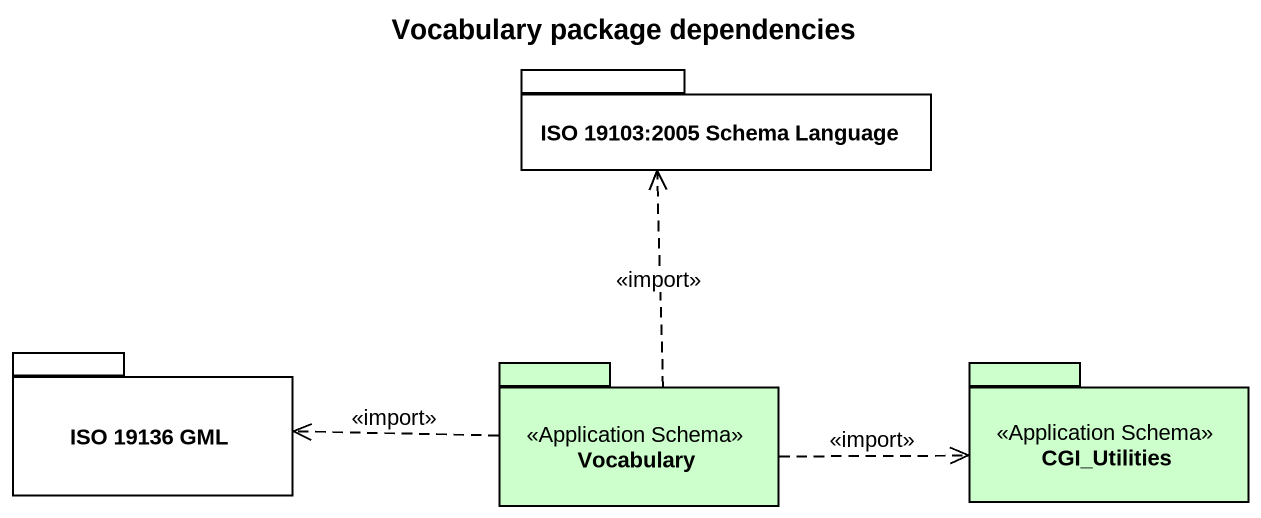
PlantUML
@startuml
title Vocabulary package dependencies
package "ISO 19103:2005 Schema Language" as ISO_19103_2005_Schema {
}
package "ISO 19136 GML" as ISO_19136_GML {
}
package Vocabulary <<Application Schema>> #CCFFCC {
}
package CGI_Utilities <<Application Schema>> #CCFFCC {
}
Vocabulary .up.> ISO_19103_2005_Schema : <<import>>
Vocabulary .left.> ISO_19136_GML : <<import>>
Vocabulary .right.> CGI_Utilities : <<import>>
@enduml
